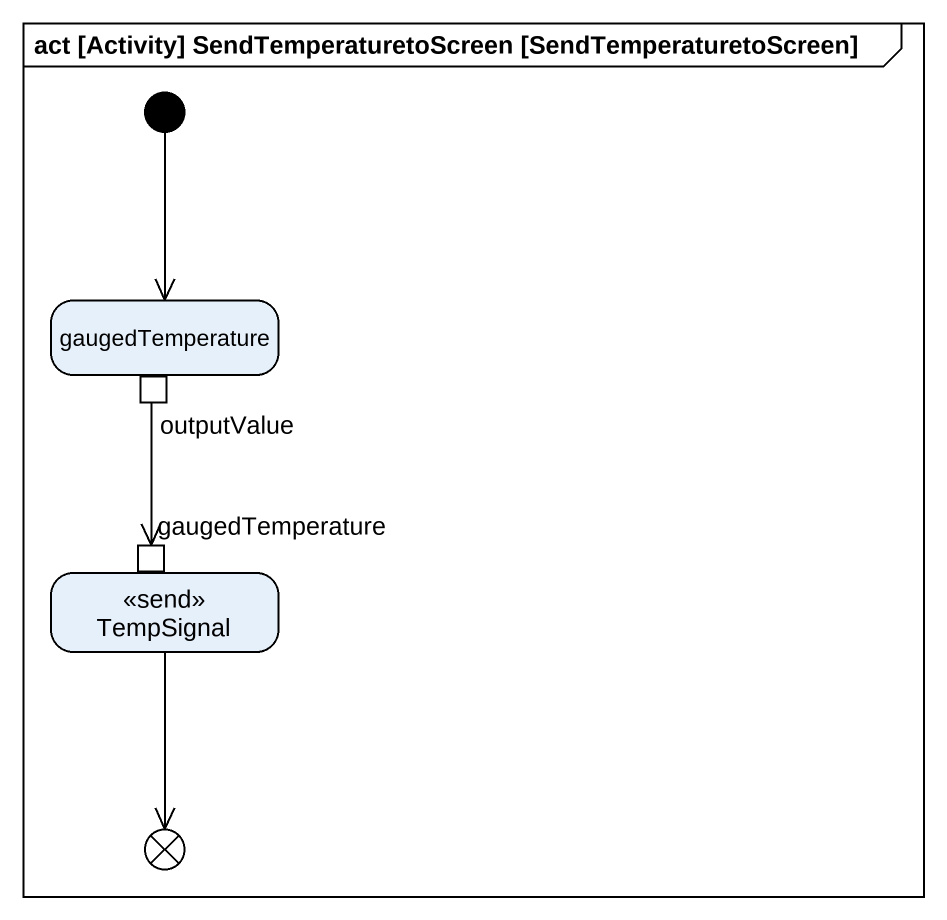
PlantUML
@startuml
mainframe act [Activity] SendTemperaturetoScreen [SendTemperaturetoScreen]
hide empty description
state gaugedTemperature {
  state outputValue <<outputPin>>
}
state TempSignal <<send>> {
  state "gaugedTemperature" as gaugedTemperature_2 <<inputPin>>
}
state flowfinal1 <<end>>
[*] --> gaugedTemperature
outputValue --> gaugedTemperature_2
TempSignal --> flowfinal1
@enduml
